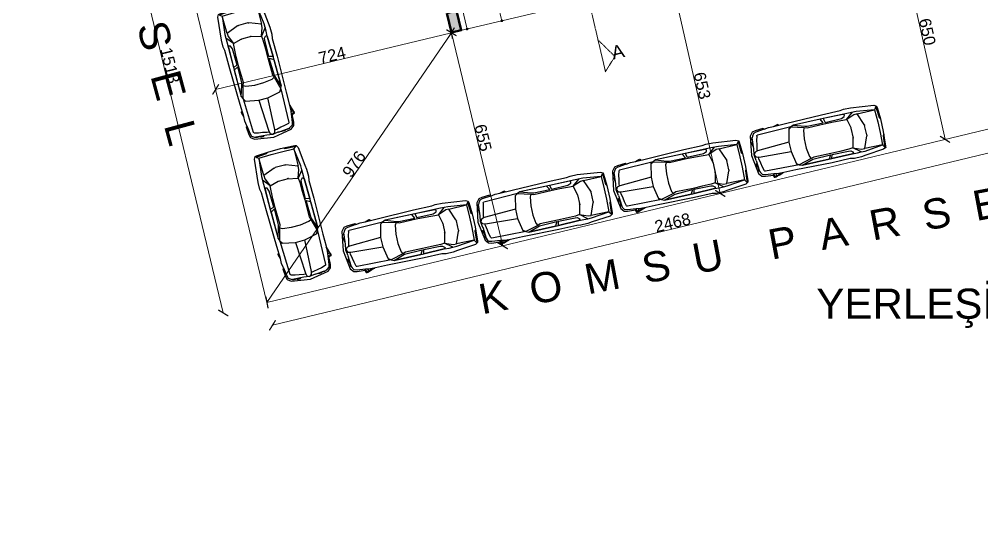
# Model space of a CAD drawing. Header units: millimetres. Extents: x 38129 to 72024, y -56282 to 16512.
# Drawn here: x 40693.1 to 40980.6, y -44772.9 to -44623.9 of the extents above; entities that cross this region are included whole.
import ezdxf

# ---------------------------------------------------------------- set-up
doc = ezdxf.new("R2010")
doc.units = ezdxf.units.MM
doc.linetypes.add('HIDDEN', pattern=[0.375, 0.25, -0.125])
for name, color, linetype, lineweight in [('ARABA', 167, 'Continuous', 25), ('COLUMN4', 3, 'Continuous', 50), ('DIŞÖLÇÜ', 37, 'Continuous', 0), ('mahal', 7, 'Continuous', 5), ('pencere+KAPI', 1, 'Continuous', 0), ('TARAMA', 252, 'Continuous', 0), ('ölçü İÇ', 31, 'Continuous', 0)]:
    doc.layers.add(name, color=color, linetype=linetype, lineweight=lineweight)
doc.styles.add('icdisolcu_yazi', font='arial.ttf')
doc.styles.get("Standard").update_dxf_attribs({"font": 'arial.ttf'})
doc.dimstyles.new('İç Ölçü', dxfattribs={"dimtxt": 12, "dimasz": 8, "dimexe": 5, "dimexo": 0, "dimgap": 2, "dimtad": 1, "dimdec": 0, "dimzin": 12, "dimdsep": 46, "dimtxsty": 'icdisolcu_yazi', "dimblk": 'DOT', "dimcen": 8, "dimdle": 5, "dimclrd": 256, "dimclre": 256, "dimclrt": 7, "dimadec": 0, "dimazin": 3, "dimtfac": 1, "dimtdec": 0, "dimtix": 1, "dimtmove": 2, "dimatfit": 3, "dimldrblk": 'DOT', "dimfxl": 0, "dimtolj": 1, "dimtzin": 0, "dimlwd": -1, "dimlwe": -1, "dimarcsym": 0})
doc.dimstyles.new('VAZIYET', dxfattribs={"dimtxt": 35, "dimasz": 25, "dimexe": 12, "dimexo": 2, "dimtad": 1, "dimdec": 0, "dimzin": 12, "dimtxsty": 'Standard', "dimblk": 'ARCHTICK', "dimcen": -8, "dimse1": 1, "dimse2": 1, "dimadec": 0, "dimazin": 0, "dimtfac": 1, "dimtdec": 0, "dimtmove": 0, "dimatfit": 3, "dimldrblk": 'DOT', "dimfxl": 0, "dimarcsym": 0})

# ---------------------------------------------------------------- blocks, each defined once
blk = doc.blocks.new('_ArchTick')
at = {"color": 0, "linetype": 'ByBlock', "const_width": 0.15}
blk.add_lwpolyline([(-0.5, -0.5), (0.5, 0.5)], dxfattribs=at)
blk = doc.blocks.new('*D66')
at = {"layer": 'Defpoints', "color": 0, "transparency": 16777216}
for p in [(37900.2, -25243.9), (38254.4, -26715), (38123.9, -26746.4)]:
    blk.add_point(p, dxfattribs=at)
at = {"layer": 'DIŞÖLÇÜ', "color": 0, "lineweight": -2, "transparency": 16777216}
blk.add_line((37769.8, -25275.3), (38123.9, -26746.4), dxfattribs=at)
at = {"layer": 'DIŞÖLÇÜ', "color": 0, "lineweight": -2, "transparency": 16777216, "xscale": 25, "yscale": 25, "zscale": 25}
for p, rotation in [((37769.8, -25275.3), 103.535883640035), ((38123.9, -26746.4), 283.5358836400351)]:
    blk.add_blockref('_ArchTick', p, dxfattribs=dict(at, rotation=rotation))
at = {"layer": 'DIŞÖLÇÜ', "color": 0, "transparency": 16777216, "insert": (37964.8, -26006.5), "char_height": 35, "attachment_point": 5, "rotation": 283.5359}
blk.add_mtext('1513', dxfattribs=at)
blk = doc.blocks.new('_Dot')
at = {"color": 0, "lineweight": -2}
blk.add_line((-0.5, 0), (-1, 0), dxfattribs=at)
at = {"color": 0, "lineweight": 30, "const_width": 0.5}
blk.add_lwpolyline([(-0.25, 0, 1), (0.25, 0, 1)], format="xyb", close=True, dxfattribs=at)
blk = doc.blocks.new('*D67')
at = {"layer": 'Defpoints', "color": 0, "transparency": 16777216}
for p in [(40653.8, -26137.4), (40670.2, -26205.6), (38254.4, -26715)]:
    blk.add_point(p, dxfattribs=at)
at = {"layer": 'DIŞÖLÇÜ', "color": 0, "lineweight": -2, "transparency": 16777216}
blk.add_line((38270.8, -26783.2), (40670.2, -26205.6), dxfattribs=at)
at = {"layer": 'DIŞÖLÇÜ', "color": 0, "lineweight": -2, "transparency": 16777216, "xscale": 25, "yscale": 25, "zscale": 25}
for p, rotation in [((40670.2, -26205.6), 13.5342011447193), ((38270.8, -26783.2), 193.5342011447193)]:
    blk.add_blockref('_ArchTick', p, dxfattribs=dict(at, rotation=rotation))
at = {"layer": 'DIŞÖLÇÜ', "color": 0, "transparency": 16777216, "insert": (39466.2, -26476.4), "char_height": 35, "attachment_point": 5, "rotation": 13.5342}
blk.add_mtext('2468', dxfattribs=at)
blk = doc.blocks.new('*D68')
at = {"layer": 'Defpoints', "color": 0, "transparency": 16777216}
for p in [(40143.4, -23167.1), (40204, -23154.4), (40758.5, -26112.8)]:
    blk.add_point(p, dxfattribs=at)
at = {"layer": 'DIŞÖLÇÜ', "color": 0, "lineweight": -2, "transparency": 16777216}
blk.add_line((40819.1, -26100.1), (40204, -23154.4), dxfattribs=at)
at = {"layer": 'DIŞÖLÇÜ', "color": 0, "lineweight": -2, "transparency": 16777216, "xscale": 25, "yscale": 25, "zscale": 25}
for p, rotation in [((40204, -23154.4), 101.7942845104854), ((40819.1, -26100.1), 281.7942845104854)]:
    blk.add_blockref('_ArchTick', p, dxfattribs=dict(at, rotation=rotation))
at = {"layer": 'DIŞÖLÇÜ', "color": 0, "transparency": 16777216, "insert": (40529.6, -24623.5), "char_height": 35, "attachment_point": 5, "rotation": 281.7943}
blk.add_mtext('3009', dxfattribs=at)
blk = doc.blocks.new('ARABA PLAN2')
at = {"layer": 'ARABA'}
for p, q in [((-391.4, 58.5), (-393.8, 23.6)), ((-390.9, 62.5), (-391.4, 58.5)), ((-391.4, 58.5), (-388.8, 57)), ((-383.6, 66.6), (-390.9, 62.5)), ((-388.8, 57), (-390.9, 28)), ((-389.2, 61.3), (-387.6, 60)), ((-387.6, 60), (-383, 53.4)), ((-315.1, 74.1), (-383.6, 66.6)), ((-383, 53.4), (-329.2, 60)), ((-329.2, 60), (-306.3, 60.3)), ((-296.3, 42.9), (-317.6, 60.1)), ((-294, 74.4), (-315.1, 74.1)), ((-306.3, 60.3), (-229.1, 60.6)), ((-283.2, 72.6), (-294, 74.4)), ((-293.1, 57.7), (-289.1, 59.7)), ((-291.6, 53), (-293.1, 57.7)), ((-289.1, 59.7), (-229.3, 60.5)), ((-227.6, 72.6), (-283.2, 72.6)), ((-229.3, 60.5), (-232.5, 48.4)), ((-229.1, 60.6), (-140.1, 60.9)), ((-118.5, 70.2), (-227.6, 72.6)), ((-227.1, 48.4), (-220.4, 60.6)), ((-220.4, 60.6), (-140.1, 60.9)), ((-140.1, 60.9), (-171.7, 50.5)), ((-131.6, 57.3), (-169.8, 47.3)), ((-140.1, 60.9), (-131.6, 57.3)), ((-131.6, 57.3), (-123.9, 52.6)), ((-123.9, 52.6), (-131.6, 57.3)), ((-131.6, 57.3), (-29.9, 54.5)), ((-81.7, 69.3), (-118.5, 70.2)), ((-96.6, 72.2), (-97.3, 69.8)), ((-93.8, 73.1), (-96.6, 72.2)), ((-96.6, 72.2), (-87.4, 69.5)), ((-93.6, 71.3), (-94.3, 69.6)), ((-92.5, 72.6), (-93.8, 73.1)), ((-91.1, 72.2), (-93.6, 71.3)), ((-93.6, 71.3), (-93.6, 71.3)), ((-81.7, 69.3), (-92.5, 72.6)), ((-66.9, 69.8), (-81.7, 69.3)), ((-52.9, 67.5), (-66.9, 69.8)), ((-52.9, 67.5), (-50.4, 70.5)), ((-52.9, 67.5), (-27.5, 64.5)), ((-50.4, 70.5), (-26.8, 68.8)), ((-27.5, 64.5), (-19.5, 62.3)), ((-26.8, 68.8), (-17.1, 66.6)), ((-19.5, 62.3), (-14.9, 55)), ((-17.1, 66.6), (-8.9, 56.5)), ((-383, 53.4), (-384.3, 16)), ((-330, 52.7), (-383, 53.4)), ((-343.6, 17.3), (-330, 52.7)), ((-330, 52.7), (-320.5, 52.2)), ((-320.5, 52.2), (-296.6, 42.9)), ((-296.6, 42.9), (-303.1, 16.9)), ((-256.8, 44.9), (-296.3, 42.9)), ((-281.9, 49.3), (-291.6, 53)), ((-232.5, 48.4), (-281.9, 49.3)), ((-229.6, 45), (-256.8, 44.9)), ((-178.1, 44.4), (-229.6, 45)), ((-179, 48.8), (-227.1, 48.4)), ((-171.7, 50.5), (-179, 48.8)), ((-169.8, 47.3), (-178.1, 44.4)), ((-169.8, 47.3), (-165.8, 40.1)), ((-165.8, 40.1), (-162.1, 14.1)), ((-123.9, 52.6), (-116.1, 14.4)), ((-27.5, 52.6), (-24.2, 40.3)), ((-24.2, 40.3), (-22.2, 28.6)), ((-22.2, 28.6), (-19.2, 14.8)), ((-14.9, 55), (-13.2, 50.9)), ((-10.7, 17.7), (-13.2, 50.9)), ((-13.2, 50.9), (-11.8, 50.9)), ((-13.1, 49.9), (-11.8, 49.9)), ((-11.8, 47.9), (-12.9, 47.9)), ((-12.7, 45), (-11.8, 45)), ((-12.5, 42.2), (-11.7, 42.2)), ((-11.7, 39.8), (-12.3, 39.8)), ((-11.8, 39.2), (-12.3, 39.2)), ((-12.1, 37.2), (-9.3, 37.2)), ((-12, 35.7), (-9.3, 35.7)), ((-11.8, 50.9), (-11.8, 49.9)), ((-11.8, 49.9), (-11.8, 39.2)), ((-11.8, 45), (-11.8, 47.9)), ((-11.8, 45), (-11.8, 45)), ((-9.3, 32.2), (-11.8, 32.2)), ((-11.5, 28.6), (-9.3, 28.6)), ((-9.3, 37.2), (-9.3, 27.1)), ((-8.9, 56.5), (0, 0)), ((-393.8, 23.6), (-394, -15.3)), ((-390.9, 28), (-393.8, 23.6)), ((-384.3, 16), (-384.3, -15.5)), ((-344.2, -13.8), (-344.2, 14.3)), ((-303.3, 15.1), (-303.3, -14.6)), ((-162.1, 14.1), (-162.1, -14)), ((-116.1, 14.4), (-116.1, -13.9)), ((-116.1, 14.4), (-20.8, 9.5)), ((-20.8, 9.5), (-12.5, 7.2)), ((-19.2, 14.8), (-18.8, 10.6)), ((-18.8, 10.6), (-18.8, 8.9)), ((-12.5, 7.2), (-8.6, 0)), ((-8.6, 0), (-12.5, -6.7)), ((-9.3, 27.1), (-11.4, 27.1)), ((-7.9, 0.3), (-10.7, 17.7)), ((-10.7, -17.5), (-7.9, 0.3)), ((0, 0), (-8.9, -56)), ((-394, -15.3), (-391.4, -58.1)), ((-393.8, -23.1), (-390.9, -27.5)), ((-390.9, -27.5), (-388.8, -56.5)), ((-384.3, -15.5), (-382.9, -52.9)), ((-330, -52.2), (-343.6, -16.8)), ((-303.1, -11.4), (-296.3, -42.4)), ((-162.1, -14), (-165.8, -39.6)), ((-116.1, -13.9), (-123.9, -52.1)), ((-20.8, -9), (-116.1, -13.9)), ((-24.2, -39.8), (-22.2, -28.1)), ((-22.2, -28.1), (-19.2, -14.3)), ((-12.5, -6.7), (-20.8, -9)), ((-19.2, -14.3), (-18.8, -10.1)), ((-18.8, -10.1), (-18.8, -8.4)), ((-10.7, -17.2), (-13.2, -50.4)), ((-11.5, -28.1), (-9.3, -28.1)), ((-9.3, -26.6), (-11.4, -26.6)), ((-9.3, -36.7), (-9.3, -26.6)), ((-388.8, -56.5), (-391.4, -58.1)), ((-382.9, -52.9), (-387.6, -59.5)), ((-382.9, -52.9), (-330, -52.2)), ((-329.2, -59.5), (-382.9, -52.9)), ((-320.5, -51.7), (-330, -52.2)), ((-296.3, -42.4), (-320.5, -51.7)), ((-317.6, -59.6), (-296.3, -42.4)), ((-296.3, -42.4), (-284.1, -44)), ((-288.2, -49.8), (-294.9, -55.2)), ((-294.9, -55.2), (-291.2, -59.1)), ((-281.9, -48.8), (-288.2, -49.8)), ((-284.1, -44), (-256.8, -44.4)), ((-232.5, -47.9), (-281.9, -48.8)), ((-256.8, -44.4), (-229.6, -44.5)), ((-229.3, -60), (-232.5, -47.9)), ((-229.6, -44.5), (-178.1, -43.9)), ((-227.1, -47.9), (-220.4, -60.1)), ((-174.2, -49.3), (-227.1, -47.9)), ((-178.1, -43.9), (-169.8, -46.8)), ((-140.1, -60.4), (-174.2, -49.3)), ((-165.8, -39.6), (-169.8, -46.8)), ((-169.8, -46.8), (-131.6, -56.8)), ((-123.9, -52.1), (-131.6, -56.8)), ((-131.6, -56.8), (-123.9, -52.1)), ((-131.6, -56.8), (-29.9, -54)), ((-27.5, -52.1), (-24.2, -39.8)), ((-19.5, -61.8), (-14.9, -54.5)), ((-8.9, -56), (-17.1, -66.1)), ((-13.2, -50.4), (-14.9, -54.5)), ((-13.2, -50.4), (-11.8, -50.4)), ((-13.1, -49.4), (-11.8, -49.4)), ((-11.8, -47.4), (-12.9, -47.4)), ((-12.7, -44.5), (-11.8, -44.5)), ((-12.5, -41.7), (-11.7, -41.7)), ((-11.8, -38.7), (-12.3, -38.7)), ((-11.7, -39.3), (-12.3, -39.3)), ((-12.1, -36.7), (-9.3, -36.7)), ((-12, -35.2), (-9.3, -35.2)), ((-9.3, -31.7), (-11.8, -31.7)), ((-11.8, -49.4), (-11.8, -38.7)), ((-11.8, -44.5), (-11.8, -47.4)), ((-11.8, -44.5), (-11.8, -44.5)), ((-11.8, -50.4), (-11.8, -49.4)), ((-391.4, -58.1), (-390.9, -62)), ((-389.2, -60.8), (-390.9, -62)), ((-390.9, -62), (-383.6, -66.1)), ((-387.6, -59.5), (-389.2, -60.8)), ((-383.6, -66.1), (-328.6, -71.6)), ((-317.6, -59.6), (-329.2, -59.5)), ((-328.6, -71.6), (-315.1, -73.6)), ((-306.3, -59.8), (-317.6, -59.6)), ((-315.1, -73.6), (-294, -73.9)), ((-291.2, -59.1), (-306.3, -59.8)), ((-294, -73.9), (-281.6, -71.6)), ((-229.3, -60), (-291.2, -59.1)), ((-291.2, -59.1), (-229.3, -60)), ((-281.6, -71.6), (-227.6, -72.1)), ((-140.1, -60.4), (-229.3, -60)), ((-227.6, -72.1), (-118.5, -69.7)), ((-220.4, -60.1), (-140.1, -60.4)), ((-131.6, -56.8), (-140.1, -60.4)), ((-118.5, -69.7), (-82.3, -69.7)), ((-82.3, -69.7), (-66.9, -69.3)), ((-77, -70.5), (-79.7, -69.7)), ((-69.3, -73), (-77, -70.5)), ((-74.6, -69.5), (-68, -71.7)), ((-62.3, -75.2), (-69.3, -73)), ((-68, -71.7), (-69.2, -73)), ((-67.2, -69.4), (-68, -71.7)), ((-68, -71.7), (-60.5, -74.1)), ((-66.9, -69.3), (-52.9, -67)), ((-60.5, -74.1), (-62.5, -75.2)), ((-57.4, -76.8), (-62.3, -75.2)), ((-58.6, -68.1), (-60.5, -74.1)), ((-60.5, -74.1), (-54.9, -75.9)), ((-54.9, -75.9), (-57.4, -76.8)), ((-54.7, -77.7), (-57.4, -76.8)), ((-52.4, -67.9), (-54.9, -75.9)), ((-54.9, -75.9), (-51.9, -76.8)), ((-51.9, -76.8), (-54.7, -77.7)), ((-52.9, -67), (-27.5, -64)), ((-50.4, -70), (-52.9, -67)), ((-49.7, -69.7), (-51.9, -76.8)), ((-26.8, -68.3), (-50.4, -70)), ((-27.5, -64), (-19.5, -61.8)), ((-17.1, -66.1), (-26.8, -68.3))]:
    blk.add_line(p, q, dxfattribs=at)
for centre, radius, start, end in [((-30, 52), 2.55, 14.836, 88.4014), ((-335.7, 14.3), 8.5, 158.9292, 180), ((-294.8, 15.1), 8.5, 168.1297, 180), ((-335.7, -13.8), 8.5, 180, 201.0708), ((-328.8, -11.4), 25.7, 352.9, 0.0069), ((-30, -51.5), 2.55, 271.5986, 345.164)]:
    blk.add_arc(centre, radius, start, end, dxfattribs=at)
blk = doc.blocks.new('*D90')
at = {"layer": 'Defpoints', "color": 0, "transparency": 16777216}
for p in [(39447.5, -25756.6), (39592, -26393), (39608.5, -26389.2)]:
    blk.add_point(p, dxfattribs=at)
at = {"layer": 'DIŞÖLÇÜ', "color": 0, "lineweight": -2, "transparency": 16777216}
blk.add_line((39464, -25752.8), (39608.5, -26389.2), dxfattribs=at)
at = {"layer": 'DIŞÖLÇÜ', "color": 0, "lineweight": -2, "transparency": 16777216, "xscale": 25, "yscale": 25, "zscale": 25}
for p, rotation in [((39464, -25752.8), 102.79921096299), ((39608.5, -26389.2), 282.7992109629901)]:
    blk.add_blockref('_ArchTick', p, dxfattribs=dict(at, rotation=rotation))
at = {"layer": 'DIŞÖLÇÜ', "color": 0, "transparency": 16777216, "insert": (39554.3, -26066.9), "char_height": 35, "attachment_point": 5, "rotation": 282.7992}
blk.add_mtext('653', dxfattribs=at)
blk = doc.blocks.new('*D92')
at = {"layer": 'Defpoints', "color": 0, "transparency": 16777216}
for p in [(40138.3, -25592.9), (40758.5, -26112.8), (40758.5, -26112.8)]:
    blk.add_point(p, dxfattribs=at)
at = {"layer": 'DIŞÖLÇÜ', "color": 0, "lineweight": -2, "transparency": 16777216}
blk.add_line((40138.3, -25592.9), (40758.5, -26112.8), dxfattribs=at)
at = {"layer": 'DIŞÖLÇÜ', "color": 0, "lineweight": -2, "transparency": 16777216, "xscale": 25, "yscale": 25, "zscale": 25}
for p, rotation in [((40138.3, -25592.9), 140.0280498625065), ((40758.5, -26112.8), 320.0280498625065)]:
    blk.add_blockref('_ArchTick', p, dxfattribs=dict(at, rotation=rotation))
at = {"layer": 'DIŞÖLÇÜ', "color": 0, "transparency": 16777216, "insert": (40460.3, -25838.7), "char_height": 35, "attachment_point": 5, "rotation": 320.028}
blk.add_mtext('809', dxfattribs=at)
blk = doc.blocks.new('*D73')
at = {"layer": 'Defpoints', "color": 0, "transparency": 16777216}
for p in [(40138.3, -25592.9), (40279.8, -26227.4), (40279.8, -26227.4)]:
    blk.add_point(p, dxfattribs=at)
at = {"layer": 'DIŞÖLÇÜ', "color": 0, "lineweight": -2, "transparency": 16777216}
blk.add_line((40138.3, -25592.9), (40279.8, -26227.4), dxfattribs=at)
at = {"layer": 'DIŞÖLÇÜ', "color": 0, "lineweight": -2, "transparency": 16777216, "xscale": 25, "yscale": 25, "zscale": 25}
for p, rotation in [((40138.3, -25592.9), 102.5679249180027), ((40279.8, -26227.4), 282.5679249180027)]:
    blk.add_blockref('_ArchTick', p, dxfattribs=dict(at, rotation=rotation))
at = {"layer": 'DIŞÖLÇÜ', "color": 0, "transparency": 16777216, "insert": (40227.1, -25906.1), "char_height": 35, "attachment_point": 5, "rotation": 282.5679}
blk.add_mtext('650', dxfattribs=at)
blk = doc.blocks.new('*D96')
at = {"layer": 'Defpoints', "color": 0, "transparency": 16777216}
for p in [(38805.2, -25908.7), (38101.1, -26078.2), (38101.1, -26078.2)]:
    blk.add_point(p, dxfattribs=at)
at = {"layer": 'DIŞÖLÇÜ', "color": 0, "lineweight": -2, "transparency": 16777216}
blk.add_line((38805.2, -25908.7), (38101.1, -26078.2), dxfattribs=at)
at = {"layer": 'DIŞÖLÇÜ', "color": 0, "lineweight": -2, "transparency": 16777216, "xscale": 25, "yscale": 25, "zscale": 25}
for p, rotation in [((38805.2, -25908.7), 13.53588364003484), ((38101.1, -26078.2), 193.5358836400349)]:
    blk.add_blockref('_ArchTick', p, dxfattribs=dict(at, rotation=rotation))
at = {"layer": 'DIŞÖLÇÜ', "color": 0, "transparency": 16777216, "insert": (38448.9, -25975.8), "char_height": 35, "attachment_point": 5, "rotation": 13.5359}
blk.add_mtext('724', dxfattribs=at)
blk = doc.blocks.new('*D75')
at = {"layer": 'Defpoints', "color": 0, "transparency": 16777216}
for p in [(38805.2, -25908.7), (38958.5, -26545.5), (38958.5, -26545.5)]:
    blk.add_point(p, dxfattribs=at)
at = {"layer": 'DIŞÖLÇÜ', "color": 0, "lineweight": -2, "transparency": 16777216}
blk.add_line((38805.2, -25908.7), (38958.5, -26545.5), dxfattribs=at)
at = {"layer": 'DIŞÖLÇÜ', "color": 0, "lineweight": -2, "transparency": 16777216, "xscale": 25, "yscale": 25, "zscale": 25}
for p, rotation in [((38805.2, -25908.7), 103.5342011447196), ((38958.5, -26545.5), 283.5342011447196)]:
    blk.add_blockref('_ArchTick', p, dxfattribs=dict(at, rotation=rotation))
at = {"layer": 'DIŞÖLÇÜ', "color": 0, "transparency": 16777216, "insert": (38899.9, -26222.7), "char_height": 35, "attachment_point": 5, "rotation": 283.5342}
blk.add_mtext('655', dxfattribs=at)
blk = doc.blocks.new('*D97')
at = {"layer": 'Defpoints', "color": 0, "transparency": 16777216}
for p in [(38805.2, -25908.7), (38254.4, -26715), (38254.4, -26715)]:
    blk.add_point(p, dxfattribs=at)
at = {"layer": 'DIŞÖLÇÜ', "color": 0, "lineweight": -2, "transparency": 16777216}
blk.add_line((38805.2, -25908.7), (38254.4, -26715), dxfattribs=at)
at = {"layer": 'DIŞÖLÇÜ', "color": 0, "lineweight": -2, "transparency": 16777216, "xscale": 25, "yscale": 25, "zscale": 25}
for p, rotation in [((38805.2, -25908.7), 55.65850114514045), ((38254.4, -26715), 235.6585011451405)]:
    blk.add_blockref('_ArchTick', p, dxfattribs=dict(at, rotation=rotation))
at = {"layer": 'DIŞÖLÇÜ', "color": 0, "transparency": 16777216, "insert": (38514.5, -26301.4), "char_height": 35, "attachment_point": 5, "rotation": 55.6585}
blk.add_mtext('976', dxfattribs=at)
blk = doc.blocks.new('*D196')
at = {"layer": 'Defpoints', "color": 0, "transparency": 16777216}
for p in [(36943.4, -19253.9), (36975, -19704.2), (36975, -19704.2)]:
    blk.add_point(p, dxfattribs=at)
at = {"layer": 'ölçü İÇ', "transparency": 16777216}
for p, q in [((36970, -19253.9), (36980, -19253.9)), ((36975, -19704.2), (36980, -19704.2))]:
    blk.add_line(p, q, dxfattribs=at)
at = {"layer": 'ölçü İÇ', "linetype": 'Continuous', "transparency": 16777216}
blk.add_line((36975, -19261.9), (36975, -19696.2), dxfattribs=at)
at = {"layer": 'ölçü İÇ', "transparency": 16777216, "xscale": 8, "yscale": 8, "zscale": 8}
for p, rotation in [((36975, -19253.9), 90), ((36975, -19704.2), 270)]:
    blk.add_blockref('_Dot', p, dxfattribs=dict(at, rotation=rotation))
at = {"layer": 'ölçü İÇ', "color": 7, "transparency": 16777216, "insert": (36966.8, -19479), "char_height": 12, "attachment_point": 5, "rotation": 90, "style": 'icdisolcu_yazi'}
blk.add_mtext('\\A1;450', dxfattribs=at)
blk = doc.blocks.new('*D204')
at = {"layer": 'Defpoints', "color": 0, "transparency": 16777216}
for p in [(37081.6, -19253.9), (37081.6, -19704.2), (37090.7, -19704.2)]:
    blk.add_point(p, dxfattribs=at)
at = {"layer": 'ölçü İÇ', "transparency": 16777216}
for p, q in [((37081.6, -19253.9), (37086.6, -19253.9)), ((37086.6, -19704.2), (37076.6, -19704.2))]:
    blk.add_line(p, q, dxfattribs=at)
at = {"layer": 'ölçü İÇ', "linetype": 'Continuous', "transparency": 16777216}
blk.add_line((37081.6, -19261.9), (37081.6, -19696.2), dxfattribs=at)
at = {"layer": 'ölçü İÇ', "transparency": 16777216, "xscale": 8, "yscale": 8, "zscale": 8}
for p, rotation in [((37081.6, -19253.9), 90), ((37081.6, -19704.2), 270)]:
    blk.add_blockref('_Dot', p, dxfattribs=dict(at, rotation=rotation))
at = {"layer": 'ölçü İÇ', "color": 7, "transparency": 16777216, "insert": (37073.5, -19479), "char_height": 12, "attachment_point": 5, "rotation": 90, "style": 'icdisolcu_yazi'}
blk.add_mtext('\\A1;450', dxfattribs=at)
blk = doc.blocks.new('wertertw')
at = {"layer": 'TARAMA', "lineweight": -3}
h = blk.add_hatch(dxfattribs=at)
h.set_pattern_fill('ANSI33', color=256, scale=2.5, style=0)
h.set_pattern_definition([(45, (-86643.698, -32547.66), (-11.2253202, 11.2253202), []), (45, (-86632.472, -32547.66), (-11.2253202, 11.2253202), [7.9375, -3.96875])])
h.paths.add_polyline_path([(-616.2, 351.9), (-616.2, -88.1), (-306.2, -88.1), (-306.2, -68.1), (-596.2, -68.1), (-596.2, 331.9), (-306.2, 331.9), (-306.2, 351.9)])
h.paths.add_polyline_path([(38.8, -338.1), (78.8, -338.1), (78.8, -378.1), (38.8, -378.1)])
h.paths.add_polyline_path([(-471.2, -318.1), (-441.2, -318.1), (-441.2, -378.1), (-471.2, -378.1)])
h.paths.add_polyline_path([(-961.2, -318.1), (-931.2, -318.1), (-931.2, -378.1), (-961.2, -378.1)])
h.paths.add_polyline_path([(343.8, -163.1), (413.8, -163.1), (413.8, -198.1), (343.8, -198.1)])
h.paths.add_polyline_path([(8.8, -163.1), (78.8, -163.1), (78.8, -198.1), (8.8, -198.1)])
h.paths.add_polyline_path([(-1036.2, -148.1), (-906.2, -148.1), (-906.2, -178.1), (-1036.2, -178.1)])
h.paths.add_polyline_path([(-976.2, 256.9), (-916.2, 256.9), (-916.2, 226.9), (-976.2, 226.9)])
h.paths.add_polyline_path([(343.8, 459.4), (413.8, 459.4), (413.8, 424.4), (343.8, 424.4)])
h.paths.add_polyline_path([(8.8, 459.4), (78.8, 459.4), (78.8, 424.4), (8.8, 424.4)])
h.paths.add_polyline_path([(-616.2, 531.9), (-306.2, 531.9), (-306.2, 511.9), (-616.2, 511.9)])
h.paths.add_polyline_path([(-976.2, 656.9), (-916.2, 656.9), (-916.2, 626.9), (-976.2, 626.9)])
h.paths.add_polyline_path([(-616.2, 971.9), (-306.2, 971.9), (-306.2, 951.9), (-616.2, 951.9)])
h.paths.add_polyline_path([(343.8, 1081.9), (413.8, 1081.9), (413.8, 1046.9), (343.8, 1046.9)])
h.paths.add_polyline_path([(8.8, 1081.9), (78.8, 1081.9), (78.8, 1046.9), (8.8, 1046.9)])
h.paths.add_polyline_path([(-1036.2, 1061.9), (-906.2, 1061.9), (-906.2, 1031.9), (-1036.2, 1031.9)])
h.paths.add_polyline_path([(-931.2, 1286.9), (-901.2, 1286.9), (-901.2, 1226.9), (-931.2, 1226.9)])
h.paths.add_polyline_path([(68.8, 1332), (108.8, 1332), (108.8, 1292), (68.8, 1292)])
h.paths.add_polyline_path([(-511.2, 1332), (-481.2, 1332), (-481.2, 1252), (-511.2, 1252)])
at = {"layer": 'COLUMN4', "color": 3}
for points in [[(-511.2, 1332), (-481.2, 1332), (-481.2, 1252), (-511.2, 1252)], [(68.8, 1332), (108.8, 1332), (108.8, 1292), (68.8, 1292)], [(-931.2, 1286.9), (-901.2, 1286.9), (-901.2, 1226.9), (-931.2, 1226.9)], [(8.8, 1081.9), (78.8, 1081.9), (78.8, 1046.9), (8.8, 1046.9)], [(343.8, 1081.9), (413.8, 1081.9), (413.8, 1046.9), (343.8, 1046.9)], [(-1036.2, 1061.9), (-906.2, 1061.9), (-906.2, 1031.9), (-1036.2, 1031.9)], [(-616.2, 971.9), (-306.2, 971.9), (-306.2, 951.9), (-616.2, 951.9)], [(-976.2, 656.9), (-916.2, 656.9), (-916.2, 626.9), (-976.2, 626.9)], [(-616.2, 531.9), (-306.2, 531.9), (-306.2, 511.9), (-616.2, 511.9)], [(8.8, 459.4), (78.8, 459.4), (78.8, 424.4), (8.8, 424.4)], [(343.8, 459.4), (413.8, 459.4), (413.8, 424.4), (343.8, 424.4)], [(-616.2, 351.9), (-616.2, -88.1), (-306.2, -88.1), (-306.2, -68.1), (-596.2, -68.1), (-596.2, 331.9), (-306.2, 331.9), (-306.2, 351.9)], [(-976.2, 256.9), (-916.2, 256.9), (-916.2, 226.9), (-976.2, 226.9)], [(-1036.2, -148.1), (-906.2, -148.1), (-906.2, -178.1), (-1036.2, -178.1)], [(8.8, -163.1), (78.8, -163.1), (78.8, -198.1), (8.8, -198.1)], [(343.8, -163.1), (413.8, -163.1), (413.8, -198.1), (343.8, -198.1)], [(-961.2, -318.1), (-931.2, -318.1), (-931.2, -378.1), (-961.2, -378.1)], [(-471.2, -318.1), (-441.2, -318.1), (-441.2, -378.1), (-471.2, -378.1)], [(38.8, -338.1), (78.8, -338.1), (78.8, -378.1), (38.8, -378.1)]]:
    blk.add_lwpolyline(points, close=True, dxfattribs=at)
blk = doc.blocks.new('WE4ERF')
at = {"layer": 'mahal', "insert": (43486.1, -23427.9), "char_height": 90, "attachment_point": 1, "rotation": 10.6932}
blk.add_mtext_dynamic_manual_height_columns('K  O  M  S  U    P  A  R  S  E  L', width=2477.29, gutter_width=12.5, heights=[0], dxfattribs=at)
blk = doc.blocks.new('RTY45TGDFGS')
blk.add_line((36946.7, -19704.2), (37416.7, -19704.2))
at = {"layer": 'pencere+KAPI', "linetype": 'HIDDEN'}
blk.add_line((37352.5, -17541.6), (37347.8, -19923.2), dxfattribs=at)
blk.add_lwpolyline([(37346.9, -19924), (37385.7, -19885.9), (37346.9, -19824.8)], dxfattribs=at)
at = {"layer": 'DIŞÖLÇÜ'}
blk.add_blockref('wertertw', (37888, -19325.8), dxfattribs=at)
at = {"layer": 'pencere+KAPI', "linetype": 'HIDDEN', "insert": (37378.9, -19854), "char_height": 40, "width": 1884.499, "attachment_point": 1, "rotation": 359.9636}
blk.add_mtext('A', dxfattribs=at)
at = {"layer": 'ölçü İÇ'}
for base, p1, p2, picture, middle in [((36975, -19704.2), (36943.4, -19253.9), (36975, -19704.2), '*D196', (36966.8, -19479)), ((37081.6, -19704.2), (37081.6, -19253.9), (37090.7, -19704.2), '*D204', (37073.5, -19479))]:
    dim = blk.add_linear_dim(base=base, p1=p1, p2=p2, angle=90, dimstyle='İç Ölçü', dxfattribs=at)
    dim.commit()
    dim.dimension.update_dxf_attribs({"geometry": picture, "text_midpoint": middle})
blk = doc.blocks.new('E34ED')
for p, q in [((38254.4, -26715), (37900.2, -25243.9)), ((40653.8, -26137.4), (38254.4, -26715))]:
    blk.add_line(p, q)
at = {"layer": 'ARABA', "extrusion": (0, 0, -1), "xscale": 1.015379105054308, "yscale": 1.015379105054308, "zscale": -1.015379105054307}
for p, rotation in [((-38274.5, -26220.6), 254.8880141821207), ((-39701.6, -26276), 347.4857548665366), ((-39289.8, -26380.3), 347.4857548665366), ((-38384.2, -26645.4), 254.8880141821207), ((-38884.6, -26475.5), 347.4857548665366), ((-38482, -26560.6), 347.4857548665366)]:
    blk.add_blockref('ARABA PLAN2', p, dxfattribs=dict(at, rotation=rotation))
at = {"layer": 'TARAMA', "rotation": 13.32768646837602}
blk.add_blockref('RTY45TGDFGS', (-1669.1, -15247.6), dxfattribs=at)
at = {"layer": 'mahal', "char_height": 90, "attachment_point": 1}
for insert, rotation in [((37598.5, -24564), 285.2036), ((38880, -26662.3), 10.6932)]:
    blk.add_mtext_dynamic_manual_height_columns('K  O  M  S  U    P  A  R  S  E  L', width=2477.29, gutter_width=12.5, heights=[0], dxfattribs=dict(at, insert=insert, rotation=rotation))
at = {"layer": 'mahal', "insert": (39895.4, -26673.6), "char_height": 90, "attachment_point": 1}
blk.add_mtext_dynamic_manual_height_columns('YERLEŞİM  PLANI Ö:1/500', width=2616.71, gutter_width=12.5, heights=[0], dxfattribs=at)
at = {"layer": 'DIŞÖLÇÜ'}
for p1, p2, distance, picture, middle in [((40758.5, -26112.8), (40143.4, -23167.1), -61.9, '*D68', (40529.6, -24623.5)), ((37900.2, -25243.9), (38254.4, -26715), -134.2, '*D66', (37964.8, -26006.5)), ((40138.3, -25592.9), (40279.8, -26227.4), 0, '*D73', (40227.1, -25906.1)), ((40138.3, -25592.9), (40758.5, -26112.8), 0, '*D92', (40460.3, -25838.7)), ((39447.5, -25756.6), (39592, -26393), 16.9, '*D90', (39554.3, -26066.9)), ((38805.2, -25908.7), (38101.1, -26078.2), 0, '*D96', (38448.9, -25975.8)), ((38805.2, -25908.7), (38254.4, -26715), 0, '*D97', (38514.5, -26301.4)), ((38805.2, -25908.7), (38958.5, -26545.5), 0, '*D75', (38899.9, -26222.7)), ((38254.4, -26715), (40653.8, -26137.4), -70.1, '*D67', (39466.2, -26476.4))]:
    dim = blk.add_aligned_dim(p1=p1, p2=p2, distance=distance, dimstyle='VAZIYET', dxfattribs=at)
    dim.commit()
    dim.dimension.update_dxf_attribs({"geometry": picture, "text_midpoint": middle})

msp = doc.modelspace()

# ---------------------------------------------------------------- block references
at = {"layer": 'DIŞÖLÇÜ'}
for name, p, xscale, yscale, zscale in [('E34ED', (36941.64, -42037.03), 0.1, 0.1, 0.1), ('WE4ERF', (29833.04, -38987.24), 0.25, 0.25, 0.25)]:
    msp.add_blockref(name, p, dxfattribs=dict(at, xscale=xscale, yscale=yscale, zscale=zscale))

doc.saveas('drawing.dxf')
